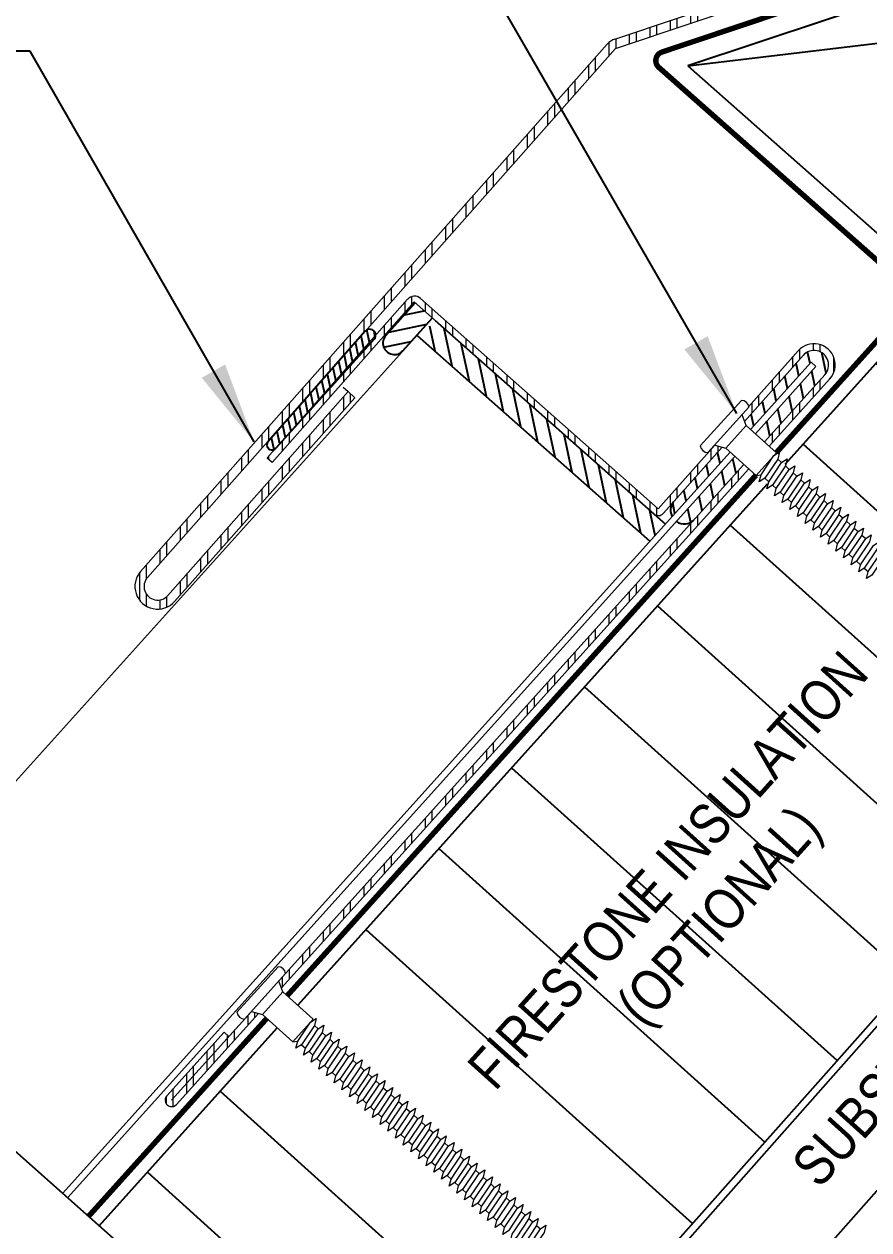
# Model space of a CAD drawing. Header units: inches. Extents: x 0 to 20, y 0 to 16.8.
# Drawn here: x 4.883 to 7.793, y 5.631 to 9.785 of the extents above; entities that cross this region are included whole.
import ezdxf
from ezdxf.enums import TextEntityAlignment as Align

# ---------------------------------------------------------------- set-up
doc = ezdxf.new("R2010")
doc.units = ezdxf.units.IN
doc.header["$MEASUREMENT"] = 0
doc.linetypes.add('HIDDEN', pattern=[0.375, 0.25, -0.125])
doc.layers.add('FSBP-ACCESSORY-FIRESTONE', color=7, linetype='CONTINUOUS', lineweight=9)
doc.layers.add('FSBP-TRIMS', color=7, linetype='CONTINUOUS', lineweight=9)
for name, color, linetype in [('FSBP-ANNO-NOTE', 7, 'CONTINUOUS'), ('FSBP-INSULATION', 7, 'CONTINUOUS'), ('FSBP-MEMBRANE', 7, 'CONTINUOUS'), ('FSBP-SEALANTS', 1, 'CONTINUOUS'), ('FSBP-SUBSTRATE-GENERIC', 9, 'CONTINUOUS'), ('FSBP-WOOD', 7, 'CONTINUOUS')]:
    doc.layers.add(name, color=color, linetype=linetype)
doc.styles.add('FSBP_ARIAL_NAR', font='ARIALN.TTF')
doc.styles.add('TXT', font='simplex.shx')
doc.dimstyles.new('STANDARD$7', dxfattribs={"dimscale": 1.5, "dimtxt": 0.2, "dimasz": 0.1, "dimexe": 0.1, "dimexo": 0.125, "dimgap": 0.09, "dimtad": 0, "dimdec": 3, "dimzin": 4, "dimdsep": 46, "dimtxsty": 'TXT', "dimcen": 0.09, "dimadec": 0, "dimazin": 0, "dimtfac": 1, "dimtdec": 3, "dimtofl": 0, "dimtmove": 2, "dimatfit": 3, "dimfxl": 1, "dimtolj": 1, "dimtzin": 4, "dimarcsym": 0})
pattern_1 = [(90, (3.45323, -15.041226), (-0.0703125, 1e-17), []), (90, (3.47667, -15.01779), (-0.0703125, 1e-17), [])]

msp = doc.modelspace()

# ---------------------------------------------------------------- hatches: boundary and pattern name
at = {"layer": 'FSBP-INSULATION'}
h = msp.add_hatch(dxfattribs=at)
h.set_pattern_fill('ANSI31', color=256, scale=3, angle=93, style=0)
h.set_pattern_definition([(138, (-0.4742, -0.57086), (-0.250924, -0.278679), [])])
h.paths.add_polyline_path([(6.2822, 4.6339), (6.8738, 5.301), (6.8806, 5.3298), (6.8675, 5.3417), (6.8485, 5.3292), (6.8543, 5.3536), (6.8411, 5.3655), (6.8221, 5.353), (6.8279, 5.3774), (6.8148, 5.3893), (6.7958, 5.3769), (6.8016, 5.4012), (6.7884, 5.4131), (6.7694, 5.4007), (6.7752, 5.425), (6.7621, 5.4369), (6.7431, 5.4245), (6.7489, 5.4488), (6.7357, 5.4607), (6.7167, 5.4483), (6.7225, 5.4726), (6.7094, 5.4846), (6.6904, 5.4721), (6.6962, 5.4965), (6.683, 5.5084), (6.664, 5.4959), (6.6698, 5.5203), (6.6567, 5.5322), (6.6377, 5.5197), (6.6435, 5.5441), (6.6303, 5.556), (6.6113, 5.5435), (6.6171, 5.5679), (6.604, 5.5798), (6.585, 5.5673), (6.5908, 5.5917), (6.5776, 5.6036), (6.5586, 5.5912), (6.5644, 5.6155), (6.5513, 5.6274), (6.5323, 5.615), (6.5381, 5.6393), (6.5249, 5.6512), (6.5059, 5.6388), (6.5118, 5.6631), (6.4986, 5.675), (6.4796, 5.6626), (6.4854, 5.6869), (6.4722, 5.6988), (6.4532, 5.6864), (6.4591, 5.7108), (6.4459, 5.7227), (6.4269, 5.7102), (6.4327, 5.7346), (6.4195, 5.7465), (6.4005, 5.734), (6.4064, 5.7584), (6.3932, 5.7703), (6.3742, 5.7578), (6.38, 5.7822), (6.3668, 5.7941), (6.3478, 5.7816), (6.3537, 5.806), (6.3405, 5.8179), (6.3215, 5.8054), (6.3273, 5.8298), (6.3141, 5.8417), (6.2951, 5.8293), (6.3005, 5.8516), (6.2867, 5.864), (6.2678, 5.8515), (6.2736, 5.8759), (6.2604, 5.8878), (6.2414, 5.8753), (6.2472, 5.8997), (6.2341, 5.9116), (6.2151, 5.8991), (6.2209, 5.9235), (6.2077, 5.9354), (6.1887, 5.923), (6.1945, 5.9473), (6.1814, 5.9592), (6.1624, 5.9468), (6.1682, 5.9711), (6.155, 5.983), (6.136, 5.9706), (6.1418, 5.9949), (6.1287, 6.0068), (6.1097, 5.9944), (6.1155, 6.0187), (6.1023, 6.0307), (6.0833, 6.0182), (6.0891, 6.0426), (6.076, 6.0545), (6.057, 6.042), (6.0628, 6.0664), (6.0496, 6.0783), (6.0306, 6.0658), (6.0364, 6.0902), (6.0233, 6.1021), (6.0043, 6.0896), (6.0101, 6.114), (5.9969, 6.1259), (5.9779, 6.1134), (5.9837, 6.1378), (5.9706, 6.1497), (5.9516, 6.1372), (5.9574, 6.1616), (5.9442, 6.1735), (5.9252, 6.1611), (5.931, 6.1854), (5.9179, 6.1973), (5.8989, 6.1849), (5.9047, 6.2092), (5.8915, 6.2211), (5.8725, 6.2087), (5.8783, 6.233), (5.8652, 6.2449), (5.8462, 6.2325), (5.852, 6.2569), (5.8388, 6.2688), (5.8198, 6.2563), (5.8257, 6.2807), (5.8084, 6.2785), (5.7553, 6.3264), (5.1418, 5.645), (5.2533, 5.5462), (5.3783, 5.5655), (5.249, 5.4197), (5.3741, 5.4391)])
h.paths.add_polyline_path([(8.5514, 7.193), (8.5554, 7.2096), (8.5423, 7.2215), (8.5233, 7.2091), (8.5291, 7.2334), (8.5159, 7.2453), (8.4969, 7.2329), (8.5027, 7.2572), (8.4896, 7.2692), (8.4706, 7.2567), (8.4764, 7.2811), (8.4632, 7.293), (8.4442, 7.2805), (8.45, 7.3049), (8.4369, 7.3168), (8.4179, 7.3043), (8.4237, 7.3287), (8.4105, 7.3406), (8.3915, 7.3281), (8.3973, 7.3525), (8.3842, 7.3644), (8.3652, 7.3519), (8.371, 7.3763), (8.3578, 7.3882), (8.3388, 7.3758), (8.3446, 7.4001), (8.3315, 7.412), (8.3125, 7.3996), (8.3183, 7.4239), (8.3051, 7.4358), (8.2861, 7.4234), (8.2919, 7.4477), (8.2788, 7.4596), (8.2598, 7.4472), (8.2656, 7.4715), (8.2524, 7.4834), (8.2334, 7.471), (8.2392, 7.4954), (8.2261, 7.5073), (8.2071, 7.4948), (8.2129, 7.5192), (8.1997, 7.5311), (8.1807, 7.5186), (8.1866, 7.543), (8.1734, 7.5549), (8.1544, 7.5424), (8.1602, 7.5668), (8.147, 7.5787), (8.128, 7.5662), (8.1339, 7.5906), (8.1207, 7.6025), (8.1017, 7.59), (8.1075, 7.6144), (8.0943, 7.6263), (8.0753, 7.6139), (8.0812, 7.6382), (8.068, 7.6501), (8.049, 7.6377), (8.0548, 7.662), (8.0416, 7.6739), (8.0226, 7.6615), (8.0285, 7.6858), (8.0153, 7.6977), (7.9963, 7.6853), (8.0021, 7.7097), (7.9889, 7.7216), (7.9699, 7.7091), (7.9758, 7.7335), (7.9626, 7.7454), (7.9436, 7.7329), (7.9494, 7.7573), (7.9362, 7.7692), (7.9173, 7.7567), (7.9231, 7.7811), (7.9099, 7.793), (7.8909, 7.7805), (7.8962, 7.8028), (7.8825, 7.8153), (7.8635, 7.8028), (7.8693, 7.8272), (7.8562, 7.8391), (7.8372, 7.8266), (7.843, 7.851), (7.8298, 7.8629), (7.8108, 7.8504), (7.8166, 7.8748), (7.8035, 7.8867), (7.7845, 7.8742), (7.7903, 7.8986), (7.7771, 7.9105), (7.7581, 7.898), (7.7639, 7.9224), (7.7508, 7.9343), (7.7318, 7.9219), (7.7376, 7.9462), (7.7244, 7.9581), (7.7054, 7.9457), (7.7112, 7.97), (7.6981, 7.9819), (7.6791, 7.9695), (7.6849, 7.9938), (7.6717, 8.0057), (7.6527, 7.9933), (7.6585, 8.0176), (7.6454, 8.0295), (7.6264, 8.0171), (7.6322, 8.0415), (7.619, 8.0534), (7.6, 8.0409), (7.6058, 8.0653), (7.5927, 8.0772), (7.5737, 8.0647), (7.5795, 8.0891), (7.5663, 8.101), (7.5473, 8.0885), (7.5531, 8.1129), (7.54, 8.1248), (7.521, 8.1123), (7.5268, 8.1367), (7.5136, 8.1486), (7.4946, 8.1361), (7.5005, 8.1605), (7.4873, 8.1724), (7.4683, 8.16), (7.4741, 8.1843), (7.4609, 8.1962), (7.4419, 8.1838), (7.4471, 8.2053), (5.8259, 6.4048), (5.8817, 6.3544), (5.8893, 6.3594), (5.8835, 6.335), (5.8967, 6.3231), (5.9156, 6.3356), (5.9098, 6.3112), (5.923, 6.2993), (5.942, 6.3118), (5.9362, 6.2874), (5.9493, 6.2755), (5.9683, 6.2879), (5.9625, 6.2636), (5.9757, 6.2517), (5.9947, 6.2641), (5.9889, 6.2398), (6.002, 6.2279), (6.021, 6.2403), (6.0152, 6.216), (6.0284, 6.2041), (6.0474, 6.2165), (6.0416, 6.1922), (6.0547, 6.1803), (6.0737, 6.1927), (6.0679, 6.1683), (6.0811, 6.1564), (6.1001, 6.1689), (6.0943, 6.1445), (6.1074, 6.1326), (6.1264, 6.1451), (6.1206, 6.1207), (6.1338, 6.1088), (6.1528, 6.1213), (6.147, 6.0969), (6.1601, 6.085), (6.1791, 6.0975), (6.1733, 6.0731), (6.1865, 6.0612), (6.2055, 6.0737), (6.1997, 6.0493), (6.2128, 6.0374), (6.2318, 6.0498), (6.226, 6.0255), (6.2392, 6.0136), (6.2582, 6.026), (6.2524, 6.0017), (6.2655, 5.9898), (6.2845, 6.0022), (6.2787, 5.9779), (6.2919, 5.966), (6.3109, 5.9784), (6.3051, 5.9541), (6.3182, 5.9421), (6.3372, 5.9546), (6.3314, 5.9302), (6.344, 5.9188), (6.3646, 5.9323), (6.3588, 5.908), (6.372, 5.8961), (6.391, 5.9085), (6.3851, 5.8842), (6.3983, 5.8723), (6.4173, 5.8847), (6.4115, 5.8604), (6.4247, 5.8485), (6.4437, 5.8609), (6.4378, 5.8365), (6.451, 5.8246), (6.47, 5.8371), (6.4642, 5.8127), (6.4774, 5.8008), (6.4963, 5.8133), (6.4905, 5.7889), (6.5037, 5.777), (6.5227, 5.7895), (6.5169, 5.7651), (6.5301, 5.7532), (6.549, 5.7657), (6.5432, 5.7413), (6.5564, 5.7294), (6.5754, 5.7419), (6.5696, 5.7175), (6.5828, 5.7056), (6.6017, 5.718), (6.5959, 5.6937), (6.6091, 5.6818), (6.6281, 5.6942), (6.6223, 5.6699), (6.6354, 5.658), (6.6544, 5.6704), (6.6486, 5.6461), (6.6618, 5.6342), (6.6808, 5.6466), (6.675, 5.6222), (6.6881, 5.6103), (6.7071, 5.6228), (6.7013, 5.5984), (6.7145, 5.5865), (6.7335, 5.599), (6.7277, 5.5746), (6.7408, 5.5627), (6.7598, 5.5752), (6.754, 5.5508), (6.7672, 5.5389), (6.7862, 5.5514), (6.7804, 5.527), (6.7935, 5.5151), (6.8125, 5.5276), (6.8067, 5.5032), (6.8199, 5.4913), (6.8389, 5.5037), (6.8331, 5.4794), (6.8462, 5.4675), (6.8652, 5.4799), (6.8594, 5.4556), (6.8726, 5.4437), (6.8916, 5.4561), (6.8858, 5.4318), (6.8989, 5.4199), (6.9179, 5.4323), (6.9121, 5.408), (6.9253, 5.396), (6.9443, 5.4085), (6.9385, 5.3841), (6.9435, 5.3796)])
h.paths.add_polyline_path([(6.3606, 6.2069), (7.6832, 7.6758), (8.0485, 7.3468), (6.7259, 5.8779)], flags=24)
h.paths.add_polyline_path([(8.7545, 8.2384), (8.0434, 8.8676), (7.5081, 8.2731), (7.5056, 8.2625), (7.5188, 8.2506), (7.5377, 8.263), (7.5319, 8.2387), (7.5451, 8.2268), (7.5641, 8.2392), (7.5583, 8.2149), (7.5715, 8.203), (7.5904, 8.2154), (7.5846, 8.1911), (7.5978, 8.1791), (7.6168, 8.1916), (7.611, 8.1672), (7.6241, 8.1553), (7.6431, 8.1678), (7.6373, 8.1434), (7.6505, 8.1315), (7.6695, 8.144), (7.6637, 8.1196), (7.6768, 8.1077), (7.6958, 8.1202), (7.69, 8.0958), (7.7032, 8.0839), (7.7222, 8.0964), (7.7164, 8.072), (7.7295, 8.0601), (7.7485, 8.0726), (7.7427, 8.0482), (7.7559, 8.0363), (7.7749, 8.0487), (7.7691, 8.0244), (7.7822, 8.0125), (7.8012, 8.0249), (7.7954, 8.0006), (7.8086, 7.9887), (7.8276, 8.0011), (7.8218, 7.9768), (7.8349, 7.9649), (7.8539, 7.9773), (7.8481, 7.9529), (7.8613, 7.941), (7.8803, 7.9535), (7.8745, 7.9291), (7.8876, 7.9172), (7.9066, 7.9297), (7.9008, 7.9053), (7.914, 7.8934), (7.933, 7.9059), (7.9272, 7.8815), (7.9398, 7.8701), (7.9604, 7.8836), (7.9545, 7.8593), (7.9677, 7.8473), (7.9867, 7.8598), (7.9809, 7.8354), (7.9941, 7.8235), (8.0131, 7.836), (8.0072, 7.8116), (8.0204, 7.7997), (8.0394, 7.8122), (8.0336, 7.7878), (8.0468, 7.7759), (8.0658, 7.7884), (8.0599, 7.764), (8.0731, 7.7521), (8.0921, 7.7646), (8.0863, 7.7402), (8.0995, 7.7283), (8.1185, 7.7407), (8.1126, 7.7164), (8.1258, 7.7045), (8.1448, 7.7169), (8.139, 7.6926), (8.1522, 7.6807), (8.1711, 7.6931), (8.1653, 7.6688), (8.1785, 7.6569), (8.1975, 7.6693), (8.1917, 7.645), (8.2049, 7.6331), (8.2238, 7.6455), (8.218, 7.6211), (8.2312, 7.6092), (8.2502, 7.6217), (8.2444, 7.5973), (8.2576, 7.5854), (8.2765, 7.5979), (8.2707, 7.5735), (8.2839, 7.5616), (8.3029, 7.5741), (8.2971, 7.5497), (8.3102, 7.5378), (8.3292, 7.5503), (8.3234, 7.5259), (8.3366, 7.514), (8.3556, 7.5265), (8.3498, 7.5021), (8.3629, 7.4902), (8.3819, 7.5026), (8.3761, 7.4783), (8.3893, 7.4664), (8.4083, 7.4788), (8.4025, 7.4545), (8.4156, 7.4426), (8.4346, 7.455), (8.4288, 7.4307), (8.442, 7.4188), (8.461, 7.4312), (8.4552, 7.4068), (8.4683, 7.3949), (8.4873, 7.4074), (8.4815, 7.383), (8.4947, 7.3711), (8.5137, 7.3836), (8.5079, 7.3592), (8.521, 7.3473), (8.54, 7.3598), (8.5342, 7.3354), (8.5474, 7.3235), (8.5664, 7.336), (8.5606, 7.3116), (8.5737, 7.2997), (8.5927, 7.3122), (8.5869, 7.2878), (8.6001, 7.2759), (8.6191, 7.2883), (8.6133, 7.264), (8.6139, 7.2634), (8.9653, 7.6597), (8.9635, 7.6653), (8.9408, 7.6639), (8.958, 7.6822), (8.9525, 7.699), (8.9298, 7.6977), (8.947, 7.7159), (8.9415, 7.7328), (8.9188, 7.7315), (8.936, 7.7497), (8.9305, 7.7666), (8.9079, 7.7653), (8.9251, 7.7835), (8.9196, 7.8004), (8.8969, 7.799), (8.9141, 7.8173), (8.9086, 7.8341), (8.8859, 7.8328), (8.9031, 7.851), (8.8976, 7.8679), (8.875, 7.8666), (8.8921, 7.8848), (8.8866, 7.9017), (8.864, 7.9004), (8.8812, 7.9186), (8.8757, 7.9355), (8.853, 7.9341), (8.8702, 7.9524), (8.8647, 7.9692), (8.842, 7.9679), (8.8592, 7.9861), (8.8537, 8.003), (8.8311, 8.0017), (8.8482, 8.0199), (8.8428, 8.0368), (8.8201, 8.0355), (8.8373, 8.0537), (8.8318, 8.0706), (8.8091, 8.0692), (8.8263, 8.0875), (8.8208, 8.1043), (8.7981, 8.103), (8.8153, 8.1212), (8.8098, 8.1381), (8.7872, 8.1368), (8.8043, 8.155), (8.7989, 8.1719), (8.7762, 8.1706), (8.7934, 8.1888), (8.7883, 8.2043), (8.7832, 8.2054), (8.7652, 8.2043), (8.7824, 8.2226), (8.7769, 8.2394), (8.7542, 8.2381)])
h.paths.add_polyline_path([(8.9226, 8.0897), (8.9039, 8.1062), (8.9035, 8.1058), (8.909, 8.0889)])
h.paths.add_polyline_path([(9.1602, 7.8795), (8.9273, 8.0856), (8.9145, 8.072), (8.92, 8.0551), (8.9426, 8.0564), (8.9255, 8.0382), (8.931, 8.0213), (8.9536, 8.0227), (8.9364, 8.0044), (8.9419, 7.9876), (8.9646, 7.9889), (8.9474, 7.9707), (8.9529, 7.9538), (8.9756, 7.9551), (8.9584, 7.9369), (8.9639, 7.92), (8.9865, 7.9213), (8.9694, 7.9031), (8.9748, 7.8862), (8.9975, 7.8876), (8.9803, 7.8693), (8.9858, 7.8525), (9.0085, 7.8538), (8.9913, 7.8356), (8.9968, 7.8187), (9.0195, 7.82), (9.0023, 7.8018), (9.0078, 7.7849), (9.0304, 7.7862), (9.0133, 7.768), (9.0187, 7.7511), (9.0414, 7.7525), (9.0242, 7.7342), (9.0262, 7.7283)])
at = {"layer": 'FSBP-SEALANTS'}
h = msp.add_hatch(dxfattribs=at)
h.set_pattern_fill('ANSI31', color=256, scale=0.375, angle=183, style=0)
h.set_pattern_definition([(12, (17.476007, 5.66978), (0.00974586, -0.04585067), [])])
h.paths.add_polyline_path([(6.1293, 8.7115), (6.2307, 8.8241), (6.2888, 8.7718), (6.1874, 8.6592, -1)])
h = msp.add_hatch(dxfattribs=at)
h.set_pattern_fill('ANSI31', color=256, scale=0.1875, angle=93, style=0)
h.set_pattern_definition([(102, (18.111582, 6.385717), (0.022925334, 0.00487293), [])])
h.paths.add_polyline_path([(5.9552, 8.5507), (5.7505, 8.3233, -0.988557), (5.7241, 8.3466), (5.9503, 8.6037)])
h.paths.add_polyline_path([(6.089, 8.6993), (5.9552, 8.5507), (5.9503, 8.6037), (6.0583, 8.7265, -1)])
h = msp.add_hatch(dxfattribs=at)
h.set_pattern_fill('ANSI31', color=256, scale=0.375, angle=93, style=0)
h.set_pattern_definition([(102, (17.283913, 5.45021), (0.04585067, 0.00974586), [])])
h.paths.add_polyline_path([(7.0919, 8.0622), (7.0389, 8.0033), (6.2461, 8.7046), (6.2986, 8.764)])
h = msp.add_hatch(dxfattribs=at)
h.set_pattern_fill('ANSI31', color=256, scale=0.375, angle=93, style=0)
h.set_pattern_definition([(102, (17.351616, 5.52918), (0.04585067, 0.00974586), [])])
h.paths.add_polyline_path([(7.2871, 8.3276), (7.2992, 8.3243), (7.315, 8.31), (7.1152, 8.0881, -0.287117), (7.1194, 8.1381)])
h.paths.add_polyline_path([(7.3648, 8.4154), (7.5668, 8.6437, -0.998041), (7.6418, 8.5773), (7.4331, 8.3456), (7.4023, 8.3733), (7.6106, 8.6046), (7.5938, 8.6195), (7.3856, 8.3884), (7.3698, 8.4026)])
h.paths.add_polyline_path([(7.3318, 8.295), (7.3626, 8.2672), (7.19, 8.0756, -0.358528), (7.1301, 8.071)])
at = {"layer": 'FSBP-TRIMS'}
h = msp.add_hatch(dxfattribs=at)
h.set_pattern_fill('ANSI32', color=256, scale=0.1875, angle=45, style=0)
h.set_pattern_definition(pattern_1)
h.paths.add_polyline_path([(10.4652, 10.8898), (10.4553, 10.9194), (6.9184, 9.7332, 0.131481), (6.8915, 9.7154), (5.2847, 7.8991, 1), (5.4017, 7.7956), (6.0229, 8.4977), (5.9995, 8.5185), (5.3783, 7.8163, -1), (5.3081, 7.8784), (6.9204, 9.7009)])
h = msp.add_hatch(dxfattribs=at)
h.set_pattern_fill('ANSI32', color=256, scale=0.1875, angle=45, style=0)
h.set_pattern_definition(pattern_1)
h.paths.add_polyline_path([(6.2271, 8.8273), (7.0521, 8.0973, 0.414214), (7.0852, 8.0994), (7.2871, 8.3276), (7.262, 8.3345), (7.0677, 8.1149), (6.2485, 8.8396, 0.414214), (6.2044, 8.8369), (6.0942, 8.7124, -0.18111), (6.0888, 8.6991), (5.7505, 8.3233, -0.05082), (5.7478, 8.3209), (5.7205, 8.29), (5.7379, 8.2743)])
h.paths.add_polyline_path([(7.5491, 8.6591), (7.3788, 8.4666, -0.011302), (7.3789, 8.4654), (7.3554, 8.4392), (7.3648, 8.4154), (7.5666, 8.6435, -1.010745), (7.641, 8.5765), (7.4331, 8.3456), (7.4498, 8.3306), (7.6585, 8.5623, 1)])
h.paths.add_polyline_path([(7.3793, 8.2522), (7.3626, 8.2672), (5.7838, 6.5139), (5.7603, 6.4878), (5.7695, 6.4644)])
h.paths.add_polyline_path([(5.6662, 6.3833), (5.6904, 6.3765), (5.6905, 6.3766)])
h = msp.add_hatch(dxfattribs=at)
h.set_pattern_fill('ANSI32', color=256, scale=0.1875, angle=45, style=0)
h.set_pattern_definition([(90, (0.59208, -0.57086), (-0.0703125, 1e-17), []), (90, (0.61552, -0.547424), (-0.0703125, 1e-17), [])])
h.paths.add_polyline_path([(5.6904, 6.3765), (5.6662, 6.3833), (5.5886, 6.2971), (5.5719, 6.3121), (5.3745, 6.0929, 1), (5.4079, 6.0628)])

# ---------------------------------------------------------------- linework, layer by layer
at = {"layer": 'FSBP-ACCESSORY-FIRESTONE'}
for p, q in [((7.3706, 8.4023), (7.3563, 8.4389)), ((7.2998, 8.324), (7.3706, 8.4023)), ((7.3706, 8.4023), (7.4749, 8.308)), ((7.262, 8.3345), (7.2998, 8.324)), ((7.2998, 8.324), (7.4042, 8.2297)), ((7.4792, 8.2863), (7.4924, 8.2744)), ((7.4042, 8.2297), (7.4214, 8.2319)), ((7.5056, 8.2625), (7.5188, 8.2506)), ((7.5319, 8.2387), (7.5451, 8.2268)), ((7.4346, 8.22), (7.4478, 8.2081)), ((7.4609, 8.1962), (7.4741, 8.1843)), ((7.5583, 8.2149), (7.5715, 8.203)), ((7.5846, 8.1911), (7.5978, 8.1791)), ((7.4873, 8.1724), (7.5005, 8.1605)), ((7.5136, 8.1486), (7.5268, 8.1367)), ((7.611, 8.1672), (7.6241, 8.1553)), ((7.611, 8.1672), (7.6241, 8.1553)), ((7.6373, 8.1434), (7.6505, 8.1315)), ((7.54, 8.1248), (7.5531, 8.1129)), ((7.5663, 8.101), (7.5795, 8.0891)), ((7.5663, 8.101), (7.5795, 8.0891)), ((7.6637, 8.1196), (7.6768, 8.1077)), ((7.5927, 8.0772), (7.6058, 8.0653)), ((7.69, 8.0958), (7.7032, 8.0839)), ((7.7164, 8.072), (7.7295, 8.0601)), ((7.619, 8.0534), (7.6322, 8.0415)), ((7.6454, 8.0295), (7.6585, 8.0176)), ((7.7427, 8.0482), (7.7559, 8.0363)), ((7.7691, 8.0244), (7.7822, 8.0125)), ((7.6717, 8.0057), (7.6849, 7.9938)), ((7.6981, 7.9819), (7.7112, 7.97)), ((7.7244, 7.9581), (7.7376, 7.9462)), ((7.7508, 7.9343), (7.7639, 7.9224)), ((7.7771, 7.9105), (7.7903, 7.8986)), ((5.7748, 6.451), (5.7605, 6.4876)), ((5.7041, 6.3727), (5.7748, 6.451)), ((5.7748, 6.451), (5.8791, 6.3567)), ((5.6662, 6.3833), (5.7041, 6.3727)), ((5.7041, 6.3727), (5.8084, 6.2785)), ((5.8835, 6.335), (5.8967, 6.3231)), ((5.8084, 6.2785), (5.8257, 6.2807)), ((5.9098, 6.3112), (5.923, 6.2993)), ((5.9362, 6.2874), (5.9493, 6.2755)), ((5.8388, 6.2688), (5.852, 6.2569)), ((5.8652, 6.2449), (5.8783, 6.233)), ((5.9625, 6.2636), (5.9757, 6.2517)), ((5.9889, 6.2398), (6.002, 6.2279)), ((5.8915, 6.2211), (5.9047, 6.2092)), ((5.9179, 6.1973), (5.931, 6.1854)), ((6.0152, 6.216), (6.0284, 6.2041)), ((6.0152, 6.216), (6.0284, 6.2041)), ((6.0416, 6.1922), (6.0547, 6.1803)), ((5.9442, 6.1735), (5.9574, 6.1616)), ((5.9706, 6.1497), (5.9837, 6.1378)), ((5.9706, 6.1497), (5.9837, 6.1378)), ((6.0679, 6.1683), (6.0811, 6.1564)), ((5.9969, 6.1259), (6.0101, 6.114)), ((6.0943, 6.1445), (6.1074, 6.1326)), ((6.1206, 6.1207), (6.1338, 6.1088)), ((6.0233, 6.1021), (6.0364, 6.0902)), ((6.0496, 6.0783), (6.0628, 6.0664)), ((6.147, 6.0969), (6.1601, 6.085)), ((6.1733, 6.0731), (6.1865, 6.0612)), ((6.076, 6.0545), (6.0891, 6.0426)), ((6.1023, 6.0307), (6.1155, 6.0187)), ((6.1997, 6.0493), (6.2128, 6.0374)), ((6.226, 6.0255), (6.2392, 6.0136)), ((6.1287, 6.0068), (6.1418, 5.9949)), ((6.155, 5.983), (6.1682, 5.9711)), ((6.2524, 6.0017), (6.2655, 5.9898)), ((6.1814, 5.9592), (6.1945, 5.9473)), ((6.2787, 5.9779), (6.2919, 5.966)), ((6.3051, 5.9541), (6.3182, 5.9421)), ((6.2077, 5.9354), (6.2209, 5.9235)), ((6.2341, 5.9116), (6.2472, 5.8997)), ((6.3314, 5.9302), (6.3446, 5.9183)), ((6.3588, 5.908), (6.372, 5.8961)), ((6.2604, 5.8878), (6.2736, 5.8759)), ((6.2867, 5.864), (6.2999, 5.8521)), ((6.3851, 5.8842), (6.3983, 5.8723)), ((6.4115, 5.8604), (6.4247, 5.8485)), ((6.3141, 5.8417), (6.3273, 5.8298)), ((6.3405, 5.8179), (6.3537, 5.806)), ((6.4378, 5.8365), (6.451, 5.8246)), ((6.3668, 5.7941), (6.38, 5.7822)), ((6.4642, 5.8127), (6.4774, 5.8008)), ((6.4905, 5.7889), (6.5037, 5.777)), ((6.3932, 5.7703), (6.4064, 5.7584)), ((6.4195, 5.7465), (6.4327, 5.7346)), ((6.5169, 5.7651), (6.5301, 5.7532)), ((6.5432, 5.7413), (6.5564, 5.7294)), ((6.4459, 5.7227), (6.4591, 5.7108)), ((6.4722, 5.6988), (6.4854, 5.6869)), ((6.5696, 5.7175), (6.5828, 5.7056)), ((6.5959, 5.6937), (6.6091, 5.6818)), ((6.4986, 5.675), (6.5118, 5.6631)), ((6.5249, 5.6512), (6.5381, 5.6393)), ((6.6223, 5.6699), (6.6354, 5.658)), ((6.6486, 5.6461), (6.6618, 5.6342))]:
    msp.add_line(p, q, dxfattribs=at)
for points in [[(7.3798, 8.465, 0.375321), (7.3538, 8.4885), (7.3538, 8.4885), (7.2123, 8.332), (7.2123, 8.332, 0.375321), (7.2384, 8.3085)], [(5.7841, 6.5137, 0.375321), (5.758, 6.5373), (5.758, 6.5373), (5.6166, 6.3808), (5.6166, 6.3808, 0.375321), (5.6427, 6.3572)]]:
    msp.add_lwpolyline(points, format="xyb", close=True, dxfattribs=at)
for points in [[(7.4042, 8.2297), (7.4749, 8.308)], [(5.8084, 6.2785), (5.8791, 6.3567)]]:
    msp.add_lwpolyline(points, dxfattribs=at)
for points in [[(7.4156, 8.2076), (7.4214, 8.2319), (7.4661, 8.2982), (7.485, 8.3107), (7.4792, 8.2863), (7.4346, 8.22)], [(7.4419, 8.1838), (7.4478, 8.2081), (7.4924, 8.2744), (7.5114, 8.2868), (7.5056, 8.2625), (7.4609, 8.1962)], [(7.4683, 8.16), (7.4741, 8.1843), (7.5188, 8.2506), (7.5377, 8.263), (7.5319, 8.2387), (7.4873, 8.1724)], [(7.4946, 8.1361), (7.5005, 8.1605), (7.5451, 8.2268), (7.5641, 8.2392), (7.5583, 8.2149), (7.5136, 8.1486)], [(7.521, 8.1123), (7.5268, 8.1367), (7.5715, 8.203), (7.5904, 8.2154), (7.5846, 8.1911), (7.54, 8.1248)], [(7.5473, 8.0885), (7.5531, 8.1129), (7.5978, 8.1791), (7.6168, 8.1916), (7.611, 8.1672), (7.5663, 8.101)], [(7.5473, 8.0885), (7.5531, 8.1129), (7.5978, 8.1791), (7.6168, 8.1916), (7.611, 8.1672), (7.5663, 8.101)], [(7.5737, 8.0647), (7.5795, 8.0891), (7.6241, 8.1553), (7.6431, 8.1678), (7.6373, 8.1434), (7.5927, 8.0772)], [(7.6, 8.0409), (7.6058, 8.0653), (7.6505, 8.1315), (7.6695, 8.144), (7.6637, 8.1196), (7.619, 8.0534)], [(7.6264, 8.0171), (7.6322, 8.0415), (7.6768, 8.1077), (7.6958, 8.1202), (7.69, 8.0958), (7.6454, 8.0295)], [(7.6527, 7.9933), (7.6585, 8.0176), (7.7032, 8.0839), (7.7222, 8.0964), (7.7164, 8.072), (7.6717, 8.0057)], [(7.6791, 7.9695), (7.6849, 7.9938), (7.7295, 8.0601), (7.7485, 8.0726), (7.7427, 8.0482), (7.6981, 7.9819)], [(7.7054, 7.9457), (7.7112, 7.97), (7.7559, 8.0363), (7.7749, 8.0487), (7.7691, 8.0244), (7.7244, 7.9581)], [(7.7318, 7.9219), (7.7376, 7.9462), (7.7822, 8.0125), (7.8012, 8.0249), (7.7954, 8.0006), (7.7508, 7.9343)], [(7.7581, 7.898), (7.7639, 7.9224), (7.8086, 7.9887), (7.8276, 8.0011), (7.8218, 7.9768), (7.7771, 7.9105)], [(7.7845, 7.8742), (7.7903, 7.8986), (7.8349, 7.9649), (7.8539, 7.9773), (7.8481, 7.9529), (7.8035, 7.8867)], [(5.8198, 6.2563), (5.8257, 6.2807), (5.8703, 6.3469), (5.8893, 6.3594), (5.8835, 6.335), (5.8388, 6.2688)], [(5.8462, 6.2325), (5.852, 6.2569), (5.8967, 6.3231), (5.9156, 6.3356), (5.9098, 6.3112), (5.8652, 6.2449)], [(5.8725, 6.2087), (5.8783, 6.233), (5.923, 6.2993), (5.942, 6.3118), (5.9362, 6.2874), (5.8915, 6.2211)], [(5.8989, 6.1849), (5.9047, 6.2092), (5.9493, 6.2755), (5.9683, 6.2879), (5.9625, 6.2636), (5.9179, 6.1973)], [(5.9252, 6.1611), (5.931, 6.1854), (5.9757, 6.2517), (5.9947, 6.2641), (5.9889, 6.2398), (5.9442, 6.1735)], [(5.9516, 6.1372), (5.9574, 6.1616), (6.002, 6.2279), (6.021, 6.2403), (6.0152, 6.216), (5.9706, 6.1497)], [(5.9516, 6.1372), (5.9574, 6.1616), (6.002, 6.2279), (6.021, 6.2403), (6.0152, 6.216), (5.9706, 6.1497)], [(5.9779, 6.1134), (5.9837, 6.1378), (6.0284, 6.2041), (6.0474, 6.2165), (6.0416, 6.1922), (5.9969, 6.1259)], [(6.0043, 6.0896), (6.0101, 6.114), (6.0547, 6.1803), (6.0737, 6.1927), (6.0679, 6.1683), (6.0233, 6.1021)], [(6.0306, 6.0658), (6.0364, 6.0902), (6.0811, 6.1564), (6.1001, 6.1689), (6.0943, 6.1445), (6.0496, 6.0783)], [(6.057, 6.042), (6.0628, 6.0664), (6.1074, 6.1326), (6.1264, 6.1451), (6.1206, 6.1207), (6.076, 6.0545)], [(6.0833, 6.0182), (6.0891, 6.0426), (6.1338, 6.1088), (6.1528, 6.1213), (6.147, 6.0969), (6.1023, 6.0307)], [(6.1097, 5.9944), (6.1155, 6.0187), (6.1601, 6.085), (6.1791, 6.0975), (6.1733, 6.0731), (6.1287, 6.0068)], [(6.136, 5.9706), (6.1418, 5.9949), (6.1865, 6.0612), (6.2055, 6.0737), (6.1997, 6.0493), (6.155, 5.983)], [(6.1624, 5.9468), (6.1682, 5.9711), (6.2128, 6.0374), (6.2318, 6.0498), (6.226, 6.0255), (6.1814, 5.9592)], [(6.1887, 5.923), (6.1945, 5.9473), (6.2392, 6.0136), (6.2582, 6.026), (6.2524, 6.0017), (6.2077, 5.9354)], [(6.2151, 5.8991), (6.2209, 5.9235), (6.2655, 5.9898), (6.2845, 6.0022), (6.2787, 5.9779), (6.2341, 5.9116)], [(6.2414, 5.8753), (6.2472, 5.8997), (6.2919, 5.966), (6.3109, 5.9784), (6.3051, 5.9541), (6.2604, 5.8878)], [(6.2678, 5.8515), (6.2736, 5.8759), (6.3182, 5.9421), (6.3372, 5.9546), (6.3314, 5.9302), (6.2867, 5.864)], [(6.2951, 5.8293), (6.301, 5.8536), (6.3456, 5.9199), (6.3646, 5.9323), (6.3588, 5.908), (6.3141, 5.8417)], [(6.3215, 5.8054), (6.3273, 5.8298), (6.372, 5.8961), (6.391, 5.9085), (6.3851, 5.8842), (6.3405, 5.8179)], [(6.3478, 5.7816), (6.3537, 5.806), (6.3983, 5.8723), (6.4173, 5.8847), (6.4115, 5.8604), (6.3668, 5.7941)], [(6.3742, 5.7578), (6.38, 5.7822), (6.4247, 5.8485), (6.4437, 5.8609), (6.4378, 5.8365), (6.3932, 5.7703)], [(6.4005, 5.734), (6.4064, 5.7584), (6.451, 5.8246), (6.47, 5.8371), (6.4642, 5.8127), (6.4195, 5.7465)], [(6.4269, 5.7102), (6.4327, 5.7346), (6.4774, 5.8008), (6.4963, 5.8133), (6.4905, 5.7889), (6.4459, 5.7227)], [(6.4532, 5.6864), (6.4591, 5.7108), (6.5037, 5.777), (6.5227, 5.7895), (6.5169, 5.7651), (6.4722, 5.6988)], [(6.4796, 5.6626), (6.4854, 5.6869), (6.5301, 5.7532), (6.549, 5.7657), (6.5432, 5.7413), (6.4986, 5.675)], [(6.5059, 5.6388), (6.5118, 5.6631), (6.5564, 5.7294), (6.5754, 5.7419), (6.5696, 5.7175), (6.5249, 5.6512)], [(6.5323, 5.615), (6.5381, 5.6393), (6.5828, 5.7056), (6.6017, 5.718), (6.5959, 5.6937), (6.5513, 5.6274)], [(6.5586, 5.5912), (6.5644, 5.6155), (6.6091, 5.6818), (6.6281, 5.6942), (6.6223, 5.6699), (6.5776, 5.6036)], [(6.585, 5.5673), (6.5908, 5.5917), (6.6354, 5.658), (6.6544, 5.6704), (6.6486, 5.6461), (6.604, 5.5798)], [(6.6113, 5.5435), (6.6171, 5.5679), (6.6618, 5.6342), (6.6808, 5.6466), (6.675, 5.6222), (6.6303, 5.556)]]:
    msp.add_lwpolyline(points, close=True, dxfattribs=at)
at = {"layer": 'FSBP-INSULATION'}
for p, q in [((7.5043, 8.2688), (8.0434, 8.8676)), ((5.826, 6.405), (7.4435, 8.2013)), ((8.5514, 7.193), (6.9435, 5.3796)), ((5.1418, 5.645), (5.7555, 6.3266))]:
    msp.add_line(p, q, dxfattribs=at)
at = {"layer": 'FSBP-MEMBRANE', "linetype": 'HIDDEN', "const_width": 0.0187}
msp.add_lwpolyline([(7.4743, 8.3085), (7.9387, 8.8244, 0.416772), (7.9362, 8.8687), (7.0696, 9.6354, -0.57735), (7.0804, 9.6884), (10.4964, 10.8314)], format="xyb", dxfattribs=at)
for points in [[(5.7897, 6.4377), (7.4037, 8.2302)], [(5.1052, 5.6774), (5.7192, 6.3593)]]:
    msp.add_lwpolyline(points, dxfattribs=at)
at = {"layer": 'FSBP-SEALANTS'}
for p, q in [((6.1293, 8.7115), (6.2307, 8.8241)), ((6.1874, 8.6592), (6.2888, 8.7718)), ((6.0583, 8.7265), (5.7244, 8.3469)), ((6.2986, 8.764), (7.0919, 8.0622)), ((6.089, 8.6993), (5.7505, 8.3233)), ((6.2374, 8.7123), (7.0389, 8.0033))]:
    msp.add_line(p, q, dxfattribs=at)
for centre, radius, start, end in [((6.0737, 8.7129), 0.0205, 317.4985, 138.5015), ((6.1584, 8.6853), 0.0391, 138, 318), ((5.7374, 8.3351), 0.0176, 138, 318), ((7.1573, 8.1097), 0.0473, 143.143, 207.2217), ((7.1573, 8.1097), 0.0473, 234.9602, 313.857)]:
    msp.add_arc(centre, radius, start, end, dxfattribs=at)
at = {"layer": 'FSBP-SUBSTRATE-GENERIC'}
for p, q in [((10.4556, 8.7452), (6.5826, 4.3675)), ((8.5782, 7.1891), (6.9665, 5.3674)), ((3.9805, 6.6747), (5.2533, 5.5462))]:
    msp.add_line(p, q, dxfattribs=at)
at = {"layer": 'FSBP-TRIMS'}
for p, q in [((6.9184, 9.7332), (10.7775, 11.0274)), ((6.9204, 9.7009), (10.8022, 11.0028)), ((6.8915, 9.7154), (5.2847, 7.8991)), ((6.9204, 9.7009), (5.3081, 7.8784)), ((5.7203, 8.2899), (6.2044, 8.8369)), ((6.2271, 8.8273), (5.7379, 8.2743)), ((6.2271, 8.8273), (7.0521, 8.0973)), ((6.2485, 8.8396), (7.0677, 8.1149)), ((6.2905, 8.7712), (4.2153, 6.4665)), ((7.3648, 8.4154), (7.5666, 8.6435)), ((7.3788, 8.4666), (7.5491, 8.6591)), ((7.5938, 8.6195), (7.3856, 8.3884)), ((7.6106, 8.6046), (7.4023, 8.3733)), ((7.5938, 8.6195), (7.6106, 8.6046)), ((7.4331, 8.3456), (7.6418, 8.5773)), ((7.4498, 8.3306), (7.6585, 8.5623)), ((5.9995, 8.5185), (5.3783, 7.8163)), ((5.982, 8.534), (5.9995, 8.5185)), ((5.982, 8.534), (5.9995, 8.5185)), ((5.9995, 8.5185), (6.0229, 8.4977)), ((6.0229, 8.4977), (5.4017, 7.7956)), ((7.315, 8.31), (5.016, 5.7566)), ((7.0677, 8.1149), (7.262, 8.3345)), ((7.0852, 8.0994), (7.2871, 8.3276)), ((7.3318, 8.295), (5.0328, 5.7417)), ((5.7378, 8.2742), (5.7203, 8.2899)), ((5.7379, 8.2743), (5.7203, 8.2899)), ((5.7379, 8.2743), (5.7205, 8.29)), ((5.7374, 8.2745), (5.7207, 8.2895)), ((5.7375, 8.2746), (5.7207, 8.2895)), ((5.7376, 8.2746), (5.7208, 8.2897)), ((5.7838, 6.5139), (7.3626, 8.2672)), ((5.7695, 6.4644), (7.3793, 8.2522)), ((5.3911, 6.0777), (5.6662, 6.3833)), ((5.4079, 6.0628), (5.6905, 6.3766)), ((5.3745, 6.0929), (5.5719, 6.3121)), ((5.5719, 6.3121), (5.5886, 6.2971))]:
    msp.add_line(p, q, dxfattribs=at)
for centre, radius, start, end in [((6.9383, 9.6739), 0.0625, 108.5402, 138.5015), ((6.2278, 8.8162), 0.0312, 48.5, 138.5), ((7.6038, 8.6107), 0.073, 317.5, 138.5), ((7.6042, 8.6104), 0.0501, 317.3876, 138.6124), ((7.0677, 8.1149), 0.0234, 228.5, 318.5), ((5.3432, 7.8474), 0.0781, 138.5015, 318.5015), ((5.3432, 7.8474), 0.0469, 138.5015, 318.5015), ((5.3912, 6.0778), 0.0225, 138, 318)]:
    msp.add_arc(centre, radius, start, end, dxfattribs=at)
at = {"layer": 'FSBP-WOOD'}
for p, q in [((8.6178, 10.1254), (7.1695, 9.6407)), ((7.1695, 9.6407), (8.9284, 9.8505)), ((7.1695, 9.6407), (8.0434, 8.8676))]:
    msp.add_line(p, q, dxfattribs=at)

# ---------------------------------------------------------------- texts
at = {"layer": 'FSBP-ANNO-NOTE', "style": 'FSBP_ARIAL_NAR'}
msp.add_text('SUBSTRATE', height=0.14062, rotation=48, dxfattribs=at).set_placement((7.8933, 6.1754), align=Align.MIDDLE_CENTER)
at = {"layer": 'FSBP-ANNO-NOTE', "insert": (7.048, 6.9178), "char_height": 0.140625, "width": 2.107268, "attachment_point": 2, "rotation": 48, "style": 'FSBP_ARIAL_NAR'}
msp.add_mtext('FIRESTONE INSULATION (OPTIONAL)', dxfattribs=at)

# ---------------------------------------------------------------- leaders
at = {"layer": 'FSBP-ANNO-NOTE', "annotation_type": 0, "has_hookline": 1, "hookline_direction": 1}
for points, text_width in [([(8.3712, 9.5866), (7.043, 11.8934), (6.7617, 11.8934)], 2.9437), ([(7.3379, 8.443), (5.9693, 10.8197), (5.6881, 10.8197)], 5.2464), ([(5.6753, 8.3451), (4.9042, 9.6913), (4.623, 9.6913)], 3.056)]:
    msp.add_leader(points, dimstyle='STANDARD$7', override={"dimasz": 0.1875, "dimtad": 0}, dxfattribs=dict(at, text_width=text_width))

doc.saveas('drawing.dxf')
